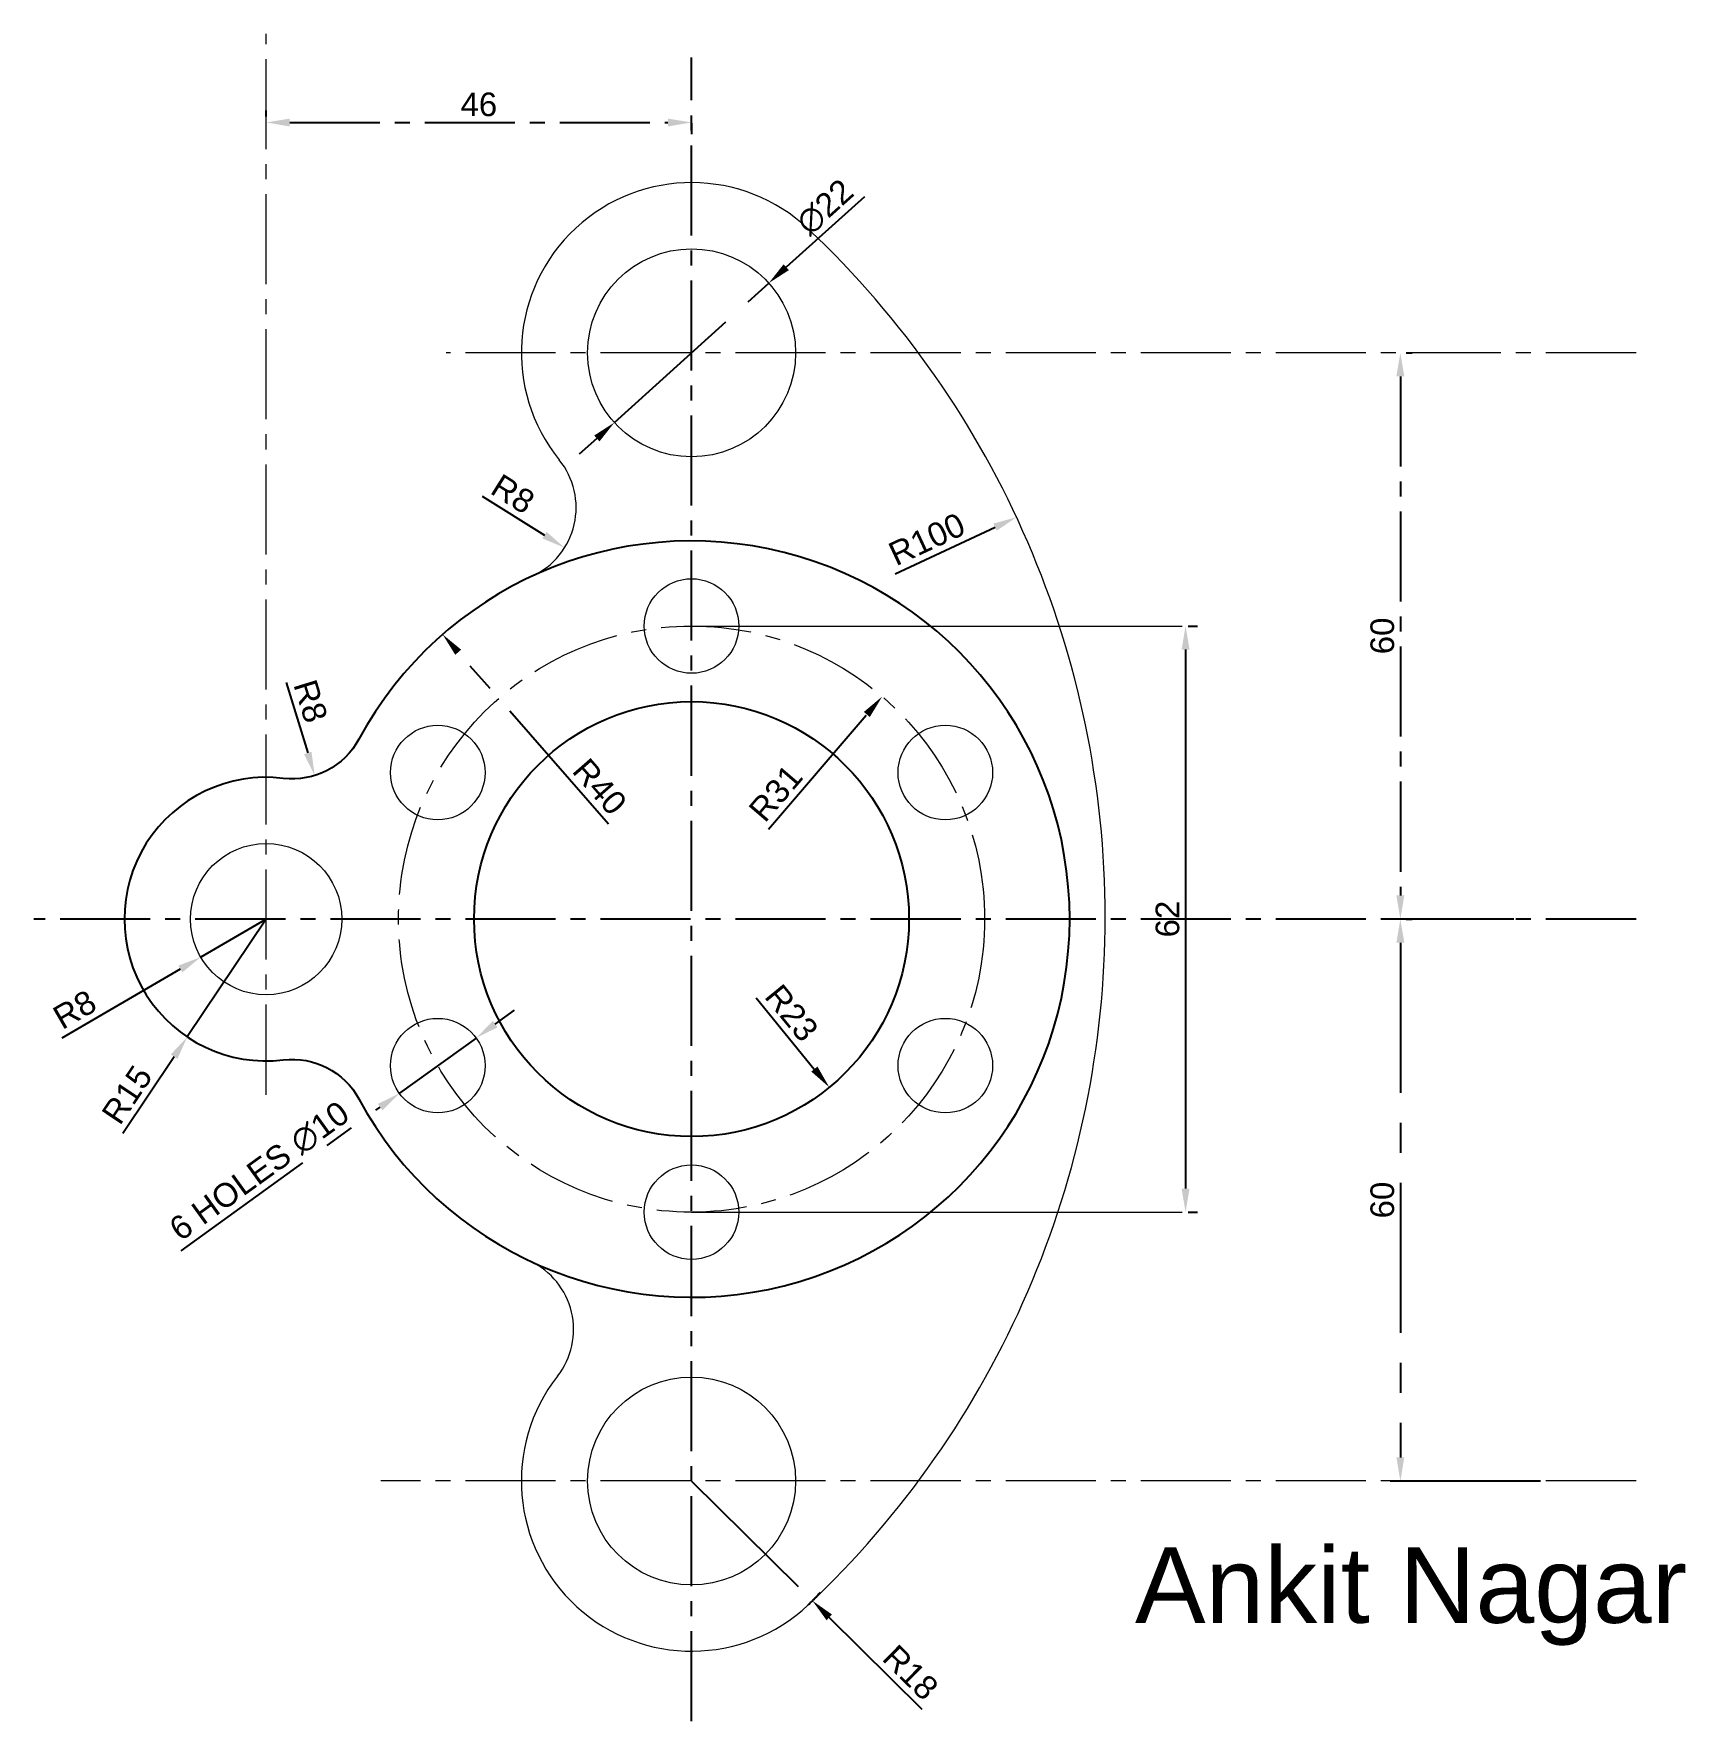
# Model space of a CAD drawing. Header units: millimetres. Extents: x 282 to 456, y 37 to 216.
import ezdxf

# ---------------------------------------------------------------- set-up
doc = ezdxf.new("R2010")
doc.units = ezdxf.units.MM
doc.header["$LTSCALE"] = 0.5
doc.linetypes.add('CENTER', pattern=[50.8, 31.75, -6.35, 6.35, -6.35])
doc.linetypes.add('CENTER2', pattern=[28.575, 19.05, -3.175, 3.175, -3.175])
doc.layers.add('center', color=7, linetype='CENTER')
doc.layers.add('hidden', color=7, linetype='CENTER2')
doc.styles.get("Standard").update_dxf_attribs({"font": 'arial.ttf'})
doc.dimstyles.new('ISO-25', dxfattribs={"dimtxt": 2.5, "dimasz": 2.5, "dimexe": 1.25, "dimexo": 0.625, "dimtad": 1, "dimtxsty": 'Standard', "dimcen": 2.5, "dimadec": 0, "dimazin": 0, "dimtfac": 1, "dimtmove": 0, "dimatfit": 3, "dimfxl": 1, "dimarcsym": 0})

# ---------------------------------------------------------------- blocks, each defined once
blk = doc.blocks.new('*U7')
at = {"lineweight": 5}
blk.add_circle((0, 0), 5, dxfattribs=at)
blk = doc.blocks.new('*U8')
at = {"color": 0, "linetype": 'ByBlock', "lineweight": -2, "transparency": 16777216}
for p, rotation in [((351.2, 153.26), 180), ((324.36, 137.76), 240), ((378.05, 137.76), 120), ((324.36, 106.76), 299.9999999999999), ((378.05, 106.76), 59.99999999999997)]:
    blk.add_blockref('*U7', p, dxfattribs=dict(at, rotation=rotation))
blk.add_blockref('*U7', (351.2, 91.26), dxfattribs=at)
blk = doc.blocks.new('*D9')
at = {"layer": 'center', "color": 0, "lineweight": -2, "transparency": 16777216}
for p, q in [((369.48, 198.67), (361.22, 191.21)), ((343.04, 174.78), (359.37, 189.53)), ((341.19, 173.1), (339.33, 171.43))]:
    blk.add_line(p, q, dxfattribs=at)
at = {"layer": 'center', "color": 0, "lineweight": 5, "transparency": 16777216}
for points in [[(360.94, 191.52), (361.5, 190.9), (359.37, 189.53)], [(340.91, 173.41), (341.47, 172.79), (343.04, 174.78)]]:
    blk.add_solid(points, dxfattribs=at)
at = {"layer": 'Defpoints', "color": 0, "lineweight": 5, "transparency": 16777216}
for p in [(359.37, 189.53), (343.04, 174.78)]:
    blk.add_point(p, dxfattribs=at)
at = {"layer": 'center', "color": 0, "lineweight": 5, "transparency": 16777216, "insert": (364.96, 197.24), "char_height": 2.5, "width": 49.8543, "attachment_point": 5, "rotation": 42.1042}
blk.add_mtext(' ∅22', dxfattribs=at)
blk = doc.blocks.new('*D10')
at = {"layer": 'center', "color": 0, "lineweight": -2, "transparency": 16777216}
blk.add_line((372.75, 158.78), (383.31, 163.71), dxfattribs=at)
at = {"layer": 'center', "color": 0, "lineweight": 5, "transparency": 16777216}
blk.add_solid([(383.13, 164.09), (383.49, 163.34), (385.58, 164.77)], dxfattribs=at)
at = {"layer": 'Defpoints', "color": 0, "lineweight": 5, "transparency": 16777216}
for p in [(385.58, 164.77), (294.95, 122.49)]:
    blk.add_point(p, dxfattribs=at)
at = {"layer": 'center', "color": 0, "lineweight": 5, "transparency": 16777216, "insert": (376.09, 162.44), "char_height": 2.5, "attachment_point": 5, "rotation": 25.0118}
blk.add_mtext('R100', dxfattribs=at)
blk = doc.blocks.new('*D14')
at = {"layer": 'center', "color": 0, "lineweight": -2, "transparency": 16777216}
for p, q in [((438.19, 122.26), (424.93, 122.26)), ((426.18, 119.76), (426.18, 65.32)), ((440.99, 62.82), (424.93, 62.82))]:
    blk.add_line(p, q, dxfattribs=at)
at = {"layer": 'center', "color": 0, "lineweight": 5, "transparency": 16777216}
for points in [[(425.76, 119.76), (426.6, 119.76), (426.18, 122.26)], [(425.76, 65.32), (426.6, 65.32), (426.18, 62.82)]]:
    blk.add_solid(points, dxfattribs=at)
at = {"layer": 'Defpoints', "color": 0, "lineweight": 5, "transparency": 16777216}
for p in [(438.82, 122.26), (426.18, 62.82), (441.61, 62.82)]:
    blk.add_point(p, dxfattribs=at)
at = {"layer": 'center', "color": 0, "lineweight": 5, "transparency": 16777216, "insert": (424.28, 92.54), "char_height": 2.5, "attachment_point": 5, "rotation": 90}
blk.add_mtext('60', dxfattribs=at)
blk = doc.blocks.new('*D15')
at = {"layer": 'center', "color": 0, "lineweight": -2, "transparency": 16777216}
blk.add_line((358.03, 113.92), (364.19, 106.4), dxfattribs=at)
at = {"layer": 'center', "color": 0, "lineweight": 5, "transparency": 16777216}
blk.add_solid([(364.52, 106.66), (363.87, 106.13), (365.78, 104.46)], dxfattribs=at)
at = {"layer": 'Defpoints', "color": 0, "lineweight": 5, "transparency": 16777216}
for p in [(351.2, 122.26), (365.78, 104.46)]:
    blk.add_point(p, dxfattribs=at)
at = {"layer": 'center', "color": 0, "lineweight": 5, "transparency": 16777216, "insert": (361.79, 112.33), "char_height": 2.5, "attachment_point": 5, "rotation": 309.3224}
blk.add_mtext('R23', dxfattribs=at)
blk = doc.blocks.new('*D16')
at = {"layer": 'center', "color": 0, "lineweight": -2, "transparency": 16777216}
blk.add_line((359.36, 131.78), (369.74, 143.9), dxfattribs=at)
at = {"layer": 'center', "color": 0, "lineweight": 5, "transparency": 16777216}
blk.add_solid([(369.43, 144.17), (370.06, 143.63), (371.37, 145.8)], dxfattribs=at)
at = {"layer": 'Defpoints', "color": 0, "lineweight": 5, "transparency": 16777216}
for p in [(371.37, 145.8), (351.2, 122.26)]:
    blk.add_point(p, dxfattribs=at)
at = {"layer": 'center', "color": 0, "lineweight": 5, "transparency": 16777216, "insert": (360.11, 135.58), "char_height": 2.5, "attachment_point": 5, "rotation": 49.4166}
blk.add_mtext('R31', dxfattribs=at)
blk = doc.blocks.new('*D17')
at = {"layer": 'center', "color": 0, "lineweight": -2, "transparency": 16777216}
blk.add_line((342.43, 132.29), (326.52, 150.49), dxfattribs=at)
at = {"layer": 'center', "color": 0, "lineweight": 5, "transparency": 16777216}
blk.add_solid([(326.83, 150.76), (326.21, 150.21), (324.87, 152.37)], dxfattribs=at)
at = {"layer": 'Defpoints', "color": 0, "lineweight": 5, "transparency": 16777216}
for p in [(324.87, 152.37), (351.2, 122.26)]:
    blk.add_point(p, dxfattribs=at)
at = {"layer": 'center', "color": 0, "lineweight": 5, "transparency": 16777216, "insert": (341.49, 136.26), "char_height": 2.5, "attachment_point": 5, "rotation": 311.1663}
blk.add_mtext('R40', dxfattribs=at)
blk = doc.blocks.new('*D18')
at = {"layer": 'center', "color": 0, "lineweight": -2, "transparency": 16777216}
for p, q in [((306.2, 122.26), (299.29, 118.24)), ((284.62, 109.71), (297.13, 116.98))]:
    blk.add_line(p, q, dxfattribs=at)
at = {"layer": 'center', "color": 0, "lineweight": 5, "transparency": 16777216}
blk.add_solid([(296.92, 117.34), (297.34, 116.62), (299.29, 118.24)], dxfattribs=at)
at = {"layer": 'Defpoints', "color": 0, "lineweight": 5, "transparency": 16777216}
for p in [(306.2, 122.26), (299.29, 118.24)]:
    blk.add_point(p, dxfattribs=at)
at = {"layer": 'center', "color": 0, "lineweight": 5, "transparency": 16777216, "insert": (285.95, 112.69), "char_height": 2.5, "attachment_point": 5, "rotation": 30.1662}
blk.add_mtext('R8', dxfattribs=at)
blk = doc.blocks.new('*D19')
at = {"layer": 'center', "color": 0, "lineweight": -2, "transparency": 16777216}
for p, q in [((306.2, 122.26), (297.86, 109.79)), ((291.05, 99.62), (296.47, 107.71))]:
    blk.add_line(p, q, dxfattribs=at)
at = {"layer": 'center', "color": 0, "lineweight": 5, "transparency": 16777216}
blk.add_solid([(296.12, 107.95), (296.82, 107.48), (297.86, 109.79)], dxfattribs=at)
at = {"layer": 'Defpoints', "color": 0, "lineweight": 5, "transparency": 16777216}
for p in [(306.2, 122.26), (297.86, 109.79)]:
    blk.add_point(p, dxfattribs=at)
at = {"layer": 'center', "color": 0, "lineweight": 5, "transparency": 16777216, "insert": (291.49, 103.68), "char_height": 2.5, "attachment_point": 5, "rotation": 56.2067}
blk.add_mtext('R15', dxfattribs=at)
blk = doc.blocks.new('*D20')
at = {"layer": 'center', "color": 0, "lineweight": -2, "transparency": 16777216}
blk.add_line((308.31, 147.27), (310.6, 139.83), dxfattribs=at)
at = {"layer": 'center', "color": 0, "lineweight": 5, "transparency": 16777216}
blk.add_solid([(311, 139.96), (310.21, 139.71), (311.34, 137.44)], dxfattribs=at)
at = {"layer": 'Defpoints', "color": 0, "lineweight": 5, "transparency": 16777216}
for p in [(308.98, 145.09), (311.34, 137.44)]:
    blk.add_point(p, dxfattribs=at)
at = {"layer": 'center', "color": 0, "lineweight": 5, "transparency": 16777216, "insert": (310.9, 145.31), "char_height": 2.5, "attachment_point": 5, "rotation": 287.1496}
blk.add_mtext('R8', dxfattribs=at)
blk = doc.blocks.new('*D21')
at = {"layer": 'center', "color": 0, "lineweight": -2, "transparency": 16777216}
blk.add_line((329.06, 167.01), (335.65, 162.87), dxfattribs=at)
at = {"layer": 'center', "color": 0, "lineweight": 5, "transparency": 16777216}
blk.add_solid([(335.87, 163.22), (335.43, 162.52), (337.77, 161.54)], dxfattribs=at)
at = {"layer": 'Defpoints', "color": 0, "lineweight": 5, "transparency": 16777216}
for p in [(331, 165.8), (337.77, 161.54)]:
    blk.add_point(p, dxfattribs=at)
at = {"layer": 'center', "color": 0, "lineweight": 5, "transparency": 16777216, "insert": (332.31, 167.22), "char_height": 2.5, "attachment_point": 5, "rotation": 327.8575}
blk.add_mtext('R8', dxfattribs=at)
blk = doc.blocks.new('*D22')
at = {"layer": 'center', "color": 0, "lineweight": -2, "transparency": 16777216}
for p, q in [((330.44, 111.15), (332.47, 112.61)), ((328.41, 109.68), (320.3, 103.83)), ((297.22, 87.17), (318.28, 102.37))]:
    blk.add_line(p, q, dxfattribs=at)
at = {"layer": 'center', "color": 0, "lineweight": 5, "transparency": 16777216}
for points in [[(330.19, 111.48), (330.68, 110.81), (328.41, 109.68)], [(318.03, 102.71), (318.52, 102.03), (320.3, 103.83)]]:
    blk.add_solid(points, dxfattribs=at)
at = {"layer": 'Defpoints', "color": 0, "lineweight": 5, "transparency": 16777216}
for p in [(328.41, 109.68), (320.3, 103.83)]:
    blk.add_point(p, dxfattribs=at)
at = {"layer": 'center', "color": 0, "lineweight": 5, "transparency": 16777216, "insert": (305.51, 95.58), "char_height": 2.5, "attachment_point": 5, "rotation": 35.8212}
blk.add_mtext('6 HOLES ∅10', dxfattribs=at)
blk = doc.blocks.new('*D23')
at = {"layer": 'center', "color": 0, "lineweight": -2, "transparency": 16777216}
for p, q in [((351.2, 62.82), (363.99, 50.16)), ((375.6, 38.67), (365.77, 48.4))]:
    blk.add_line(p, q, dxfattribs=at)
blk.add_arc((351.2, 62.82), 18, 313.312, 319.2631, dxfattribs=at)
at = {"layer": 'center', "color": 0, "lineweight": 5, "transparency": 16777216}
blk.add_solid([(366.06, 48.7), (365.48, 48.1), (363.99, 50.16)], dxfattribs=at)
at = {"layer": 'Defpoints', "color": 0, "lineweight": 5, "transparency": 16777216}
for p in [(351.2, 62.82), (363.99, 50.16)]:
    blk.add_point(p, dxfattribs=at)
at = {"layer": 'center', "color": 0, "lineweight": 5, "transparency": 16777216, "insert": (374.37, 42.57), "char_height": 2.5, "attachment_point": 5, "rotation": 315.2842}
blk.add_mtext('R18', dxfattribs=at)
blk = doc.blocks.new('*D25')
at = {"color": 0, "lineweight": -2, "transparency": 16777216}
for p, q in [((403.74, 153.26), (404.71, 153.26)), ((403.46, 150.76), (403.46, 93.76)), ((403.74, 91.26), (404.71, 91.26))]:
    blk.add_line(p, q, dxfattribs=at)
at = {"color": 0, "lineweight": 5, "transparency": 16777216}
for points in [[(403.04, 150.76), (403.88, 150.76), (403.46, 153.26)], [(403.04, 93.76), (403.88, 93.76), (403.46, 91.26)]]:
    blk.add_solid(points, dxfattribs=at)
at = {"layer": 'Defpoints', "color": 0, "lineweight": 5, "transparency": 16777216}
for p in [(403.11, 153.26), (403.11, 91.26), (403.46, 91.26)]:
    blk.add_point(p, dxfattribs=at)
at = {"color": 0, "lineweight": 5, "transparency": 16777216, "insert": (401.56, 122.26), "char_height": 2.5, "attachment_point": 5, "rotation": 90}
blk.add_mtext('62', dxfattribs=at)
blk = doc.blocks.new('*D26')
at = {"layer": 'Defpoints', "color": 0, "lineweight": 5, "transparency": 16777216}
for p in [(351.2, 207.09), (306.2, 206.52), (351.2, 206.52)]:
    blk.add_point(p, dxfattribs=at)
at = {"layer": 'hidden', "color": 0, "lineweight": -2, "transparency": 16777216}
for p, q in [((306.2, 207.14), (306.2, 207.77)), ((308.7, 206.52), (348.7, 206.52)), ((351.2, 206.46), (351.2, 205.27))]:
    blk.add_line(p, q, dxfattribs=at)
at = {"layer": 'hidden', "color": 0, "lineweight": 5, "transparency": 16777216}
for points in [[(308.7, 206.93), (308.7, 206.1), (306.2, 206.52)], [(348.7, 206.93), (348.7, 206.1), (351.2, 206.52)]]:
    blk.add_solid(points, dxfattribs=at)
at = {"layer": 'hidden', "color": 0, "lineweight": 5, "transparency": 16777216, "insert": (328.7, 208.42), "char_height": 2.5, "attachment_point": 5}
blk.add_mtext('46', dxfattribs=at)
blk = doc.blocks.new('*D27')
at = {"layer": 'Defpoints', "color": 0, "lineweight": 5, "transparency": 16777216}
for p in [(426.18, 182.16), (426.18, 122.26), (426.18, 122.26)]:
    blk.add_point(p, dxfattribs=at)
at = {"layer": 'hidden', "color": 0, "lineweight": -2, "transparency": 16777216}
for p, q in [((426.81, 182.16), (427.43, 182.16)), ((426.18, 179.66), (426.18, 124.76)), ((426.81, 122.26), (427.43, 122.26))]:
    blk.add_line(p, q, dxfattribs=at)
at = {"layer": 'hidden', "color": 0, "lineweight": 5, "transparency": 16777216}
for points in [[(425.76, 179.66), (426.6, 179.66), (426.18, 182.16)], [(425.76, 124.76), (426.6, 124.76), (426.18, 122.26)]]:
    blk.add_solid(points, dxfattribs=at)
at = {"layer": 'hidden', "color": 0, "lineweight": 5, "transparency": 16777216, "insert": (424.28, 152.21), "char_height": 2.5, "attachment_point": 5, "rotation": 90}
blk.add_mtext('60', dxfattribs=at)

msp = doc.modelspace()

# ---------------------------------------------------------------- linework, layer by layer
at = {"lineweight": 5}
for p, q in [((351.204, 153.257), (403.113, 153.257)), ((351.204, 91.257), (403.113, 91.257))]:
    msp.add_line(p, q, dxfattribs=at)
msp.add_lwpolyline([(316.019, 103.231, 3.9516306), (316.019, 141.283, -0.3082824), (308.016, 137.147, 1.1290373), (308.016, 107.367, -0.3082824)], format="xyb", close=True)
for centre, radius in [((351.204, 182.155), 11), ((306.204, 122.257), 8), ((351.204, 62.824), 11)]:
    msp.add_circle(centre, radius, dxfattribs=at)
msp.add_circle((351.204, 122.257), 23)
for centre, radius, start, end in [((351.204, 182.155), 18, 46.68798, 218.99125), ((294.954, 122.489), 100, 313.31202, 46.68798), ((330.996, 165.796), 8, 294.89812, 38.99125), ((330.726, 78.844), 8, 321.96284, 64.74658), ((351.204, 62.824), 18, 141.96284, 313.31202)]:
    msp.add_arc(centre, radius, start, end, dxfattribs=at)
at = {"layer": 'hidden', "lineweight": 5}
for p, q in [((306.204, 103.684), (306.204, 215.905)), ((451.11, 182.155), (325.232, 182.155)), ((451.11, 62.824), (318.346, 62.824))]:
    msp.add_line(p, q, dxfattribs=at)
at = {"layer": 'hidden'}
for p, q in [((351.204, 37.412), (351.204, 213.393)), ((451.11, 122.257), (281.621, 122.257))]:
    msp.add_line(p, q, dxfattribs=at)
at = {"layer": 'hidden', "lineweight": 5}
msp.add_circle((351.204, 122.257), 31, dxfattribs=at)

# ---------------------------------------------------------------- block references
at = {"lineweight": 5}
msp.add_blockref('*U8', (0, 0), dxfattribs=at)

# ---------------------------------------------------------------- texts
at = {"layer": 'hidden', "lineweight": 5, "insert": (398.118, 55.82), "char_height": 8, "attachment_point": 1}
msp.add_mtext_dynamic_manual_height_columns('Ankit Nagar', width=70.21656, gutter_width=12.5, heights=[0], dxfattribs=at)

# ---------------------------------------------------------------- dimensions: what is measured, and where the dimension line sits
at = {"lineweight": 5}
dim = msp.add_linear_dim(base=(403.46, 91.257), p1=(403.113, 153.257), p2=(403.113, 91.257), angle=90, dimstyle='ISO-25', dxfattribs=at)
dim.commit()
dim.dimension.update_dxf_attribs({"geometry": '*D25', "text_midpoint": (401.558, 122.257)})
at = {"layer": 'center', "lineweight": 5}
dim = msp.add_diameter_dim_2p(p1=(343.043, 174.78), p2=(359.365, 189.53), text=' <>', dimstyle='ISO-25', dxfattribs=at)
dim.commit()
dim.dimension.update_dxf_attribs({"geometry": '*D9', "text_midpoint": (364.957, 197.241)})
for center, mpoint, picture, middle in [((330.996, 165.796), (337.77, 161.54), '*D21', (331.298, 165.606)), ((294.954, 122.489), (385.577, 164.77), '*D10', (376.896, 160.72)), ((351.204, 122.257), (324.874, 152.369), '*D17', (340.057, 135.006)), ((308.982, 145.089), (311.341, 137.444), '*D20', (309.087, 144.748)), ((351.204, 122.257), (371.371, 145.8), '*D16', (361.554, 134.34)), ((306.204, 122.257), (299.288, 118.237), '*D18', (286.908, 111.042)), ((351.204, 122.257), (365.779, 104.464), '*D15', (360.322, 111.126)), ((351.204, 62.824), (363.995, 50.159), '*D23', (373.029, 41.214))]:
    dim = msp.add_radius_dim(center=center, mpoint=mpoint, dimstyle='ISO-25', dxfattribs=at)
    dim.commit()
    dim.dimension.update_dxf_attribs({"geometry": picture, "text_midpoint": middle, "dimtype": 164})
dim = msp.add_radius_dim(center=(306.204, 122.257), mpoint=(297.861, 109.791), dimstyle='ISO-25', dxfattribs=at)
dim.commit()
dim.dimension.update_dxf_attribs({"geometry": '*D19', "text_midpoint": (291.486, 103.684)})
dim = msp.add_linear_dim(base=(426.18, 62.824), p1=(438.818, 122.257), p2=(441.61, 62.824), angle=270, text='60', dimstyle='ISO-25', dxfattribs=at)
dim.commit()
dim.dimension.update_dxf_attribs({"geometry": '*D14', "text_midpoint": (426.18, 92.54), "dimtype": 160})
dim = msp.add_diameter_dim_2p(p1=(328.412, 109.683), p2=(320.303, 103.831), text='6 HOLES <>', dimstyle='ISO-25', dxfattribs=at)
dim.commit()
dim.dimension.update_dxf_attribs({"geometry": '*D22', "text_midpoint": (306.66, 93.983), "dimtype": 163})
at = {"layer": 'hidden', "lineweight": 5}
for base, p1, p2, angle, text, picture, middle in [((351.204, 206.517), (306.204, 206.517), (351.204, 207.087), 180, '46', '*D26', (328.704, 208.419)), ((426.18, 122.257), (426.18, 182.155), (426.18, 122.257), 270, '60', '*D27', (424.279, 152.206))]:
    dim = msp.add_linear_dim(base=base, p1=p1, p2=p2, angle=angle, text=text, dimstyle='ISO-25', dxfattribs=at)
    dim.commit()
    dim.dimension.update_dxf_attribs({"geometry": picture, "text_midpoint": middle})

doc.saveas('drawing.dxf')
